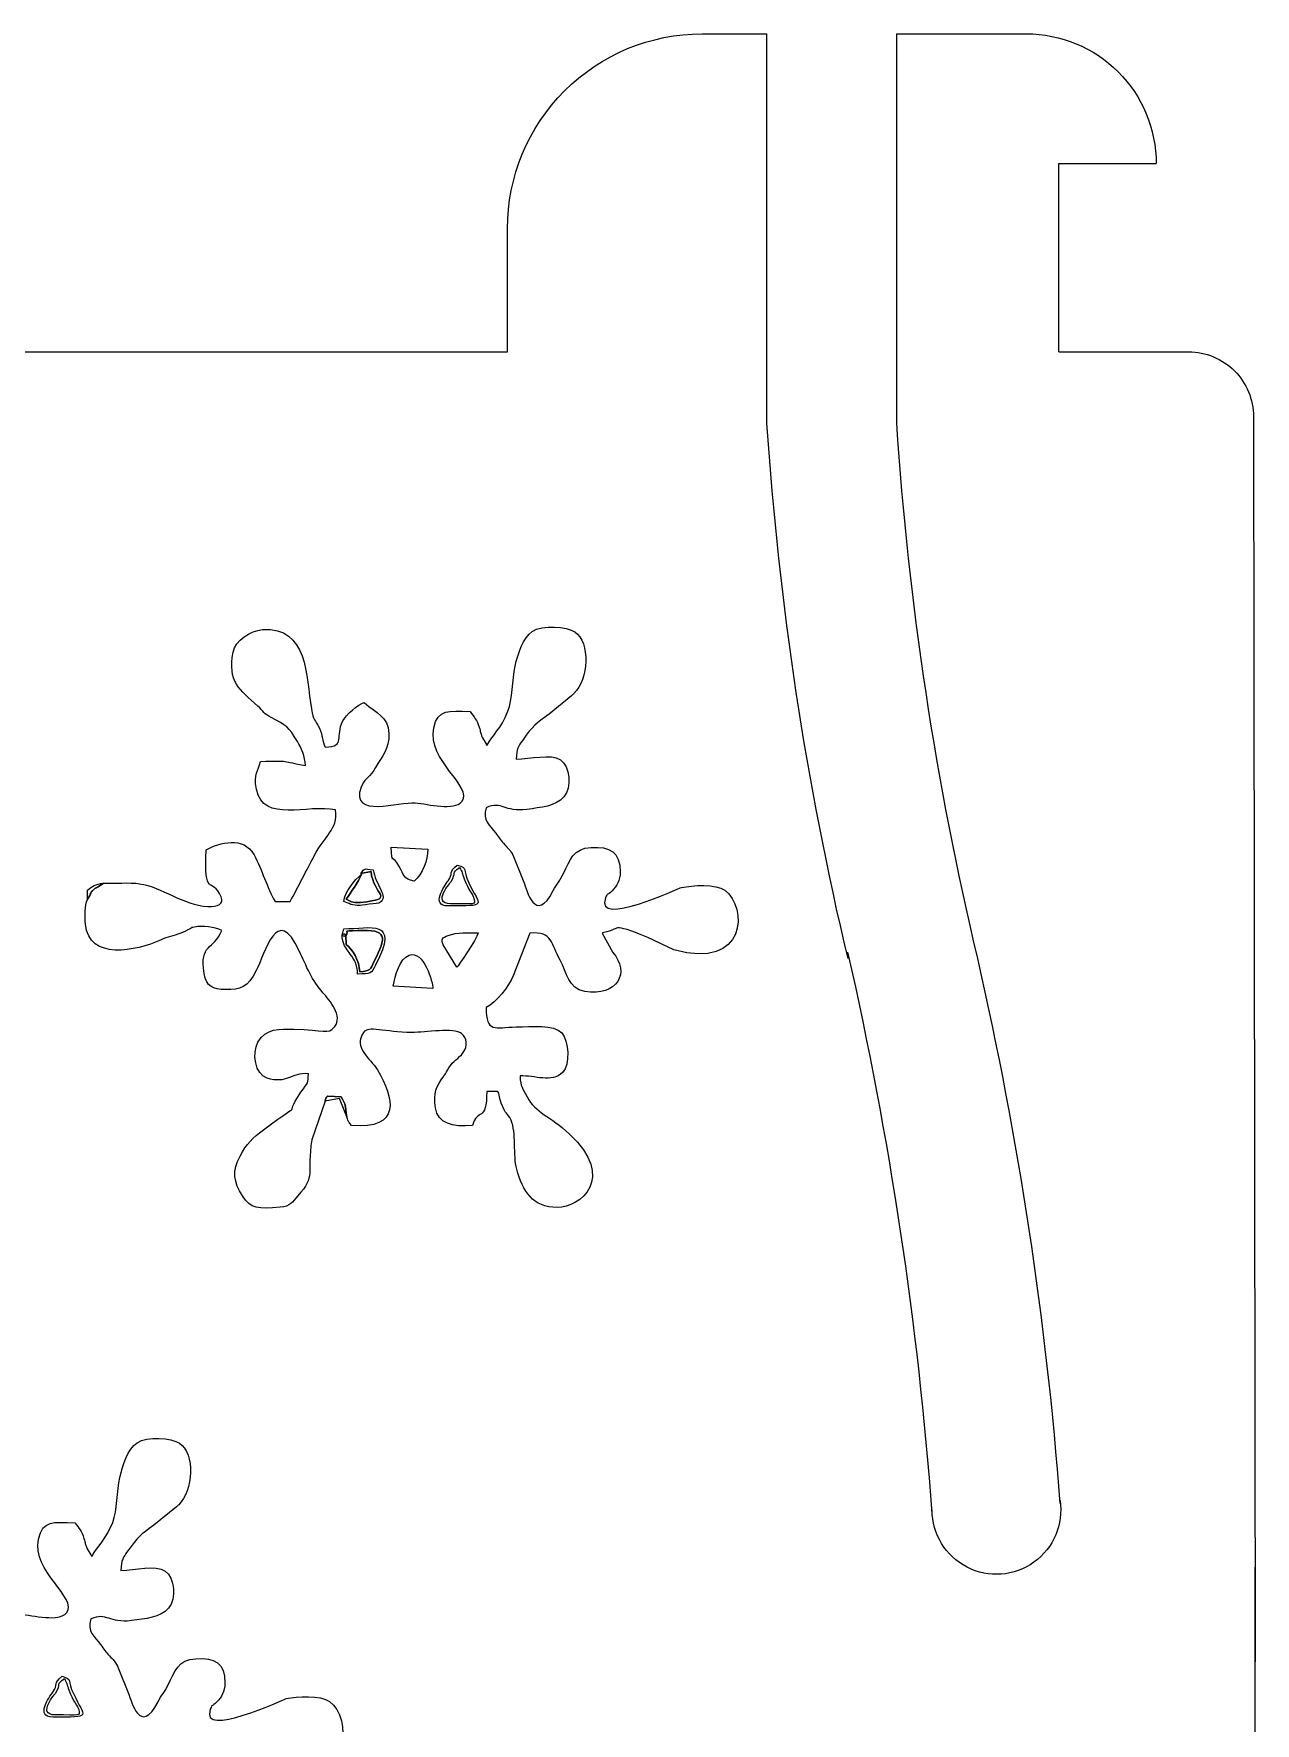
# Model space of a CAD drawing. Header units: centimetres. Extents: x -30.2 to 10.2, y 0.4 to 20.1.
# Drawn here: x -16.708 to -14.825, y 12.416 to 15.019 of the extents above; entities that cross this region are included whole.
import ezdxf

# ---------------------------------------------------------------- set-up
doc = ezdxf.new("R2010")
doc.units = ezdxf.units.CM
doc.header["$MEASUREMENT"] = 0
doc.layers.add('Layer 1', color=7, linetype='Continuous')

msp = doc.modelspace()

# ---------------------------------------------------------------- linework, layer by layer
at = {"layer": 'Layer 1', "color": 1, "lineweight": 9}
for points, knots in [([(-15.97802, 14.71934), (-15.97802, 14.79891), (-15.94641, 14.87522), (-15.89015, 14.93148), (-15.89015, 14.93148), (-15.83389, 14.98773), (-15.75758, 15.01935), (-15.67802, 15.01935)], [0, 0, 0, 0, 0.3333333, 0.3333333, 0.3333333, 0.3333333, 1, 1, 1, 1]), ([(-15.17806, 15.01935), (-15.12502, 15.01935), (-15.07415, 14.99828), (-15.03664, 14.96076), (-15.03664, 14.96076), (-14.99913, 14.92325), (-14.97806, 14.87239), (-14.97806, 14.81935)], [0, 0, 0, 0, 0.3333333, 0.3333333, 0.3333333, 0.3333333, 1, 1, 1, 1]), ([(-14.92806, 14.52938), (-14.90154, 14.52938), (-14.8761, 14.51885), (-14.85735, 14.5001), (-14.85735, 14.5001), (-14.8386, 14.48135), (-14.82806, 14.4559), (-14.82806, 14.42939)], [0, 0, 0, 0, 0.3333333, 0.3333333, 0.3333333, 0.3333333, 1, 1, 1, 1]), ([(-15.12627, 12.75961), (-15.1207, 12.72283), (-15.13621, 12.686), (-15.16642, 12.66427), (-15.16642, 12.66427), (-15.19665, 12.64254), (-15.23649, 12.63957), (-15.2696, 12.6566), (-15.2696, 12.6566), (-15.3027, 12.6736), (-15.3235, 12.70771), (-15.32344, 12.74494)], [0, 0, 0, 0, 0.25, 0.25, 0.25, 0.25, 0.5, 0.5, 0.5, 0.5, 1, 1, 1, 1])]:
    msp.add_open_spline(points, degree=3, knots=knots, dxfattribs=at)
for points in [[(-15.67802, 15.01935), (-15.67802, 15.01935), (-15.57802, 15.01935), (-15.57802, 15.01935)], [(-15.57802, 14.41942), (-15.57802, 14.41942), (-15.57802, 15.01941), (-15.57802, 15.01941)], [(-15.37806, 14.41942), (-15.37806, 14.41942), (-15.37806, 15.01941), (-15.37806, 15.01941)], [(-15.37806, 15.01935), (-15.37806, 15.01935), (-15.17806, 15.01935), (-15.17806, 15.01935)], [(-15.12806, 14.52938), (-15.12806, 14.52938), (-15.12806, 14.81938), (-15.12806, 14.81938)], [(-15.12806, 14.81932), (-15.12806, 14.81932), (-14.97806, 14.81932), (-14.97806, 14.81932)], [(-15.97802, 14.52939), (-15.97802, 14.52939), (-15.97802, 14.71943), (-15.97802, 14.71943)], [(-17.49787, 14.52939), (-17.49787, 14.52939), (-15.97802, 14.52939), (-15.97802, 14.52939)], [(-15.12806, 14.52938), (-15.12806, 14.52938), (-14.92806, 14.52938), (-14.92806, 14.52938)], [(-15.45304, 13.59442), (-15.51762, 13.86547), (-15.55943, 14.14142), (-15.57804, 14.41942)], [(-15.25306, 13.59442), (-15.31764, 13.86547), (-15.35945, 14.14142), (-15.37806, 14.41942)], [(-15.45368, 13.60443), (-15.38889, 13.31991), (-15.34548, 13.03077), (-15.32381, 12.73957)], [(-15.25365, 13.59442), (-15.19034, 13.3181), (-15.1478, 13.03741), (-15.12643, 12.75472)], [(-14.82549, 12.21114), (-14.82549, 12.21114), (-14.82556, 12.6565), (-14.82556, 12.6565)]]:
    msp.add_open_spline(points, degree=3, dxfattribs=at)
at = {"layer": 'Layer 1', "color": 242, "lineweight": 9}
msp.add_open_spline([(-14.82806, 14.42939), (-14.82806, 14.42939), (-14.82535, 12.51052), (-14.82535, 12.51052)], degree=3, dxfattribs=at)
at = {"layer": 'Layer 1', "color": 250}
for points in [[(-16.25923, 13.37489), (-16.25669, 13.38232), (-16.25987, 13.37814), (-16.25476, 13.38256), (-16.25476, 13.38256), (-16.25476, 13.38256), (-16.23423, 13.38119), (-16.23423, 13.38119), (-16.23423, 13.38119), (-16.2271, 13.36801), (-16.22809, 13.36999), (-16.22583, 13.35041), (-16.22583, 13.35041), (-16.22301, 13.3412), (-16.22389, 13.34482), (-16.21874, 13.33722), (-16.21874, 13.33722), (-16.14142, 13.33069), (-16.15244, 13.37911), (-16.17861, 13.4231), (-16.17861, 13.4231), (-16.1891, 13.44073), (-16.21652, 13.45671), (-16.20013, 13.48059), (-16.20013, 13.48059), (-16.19239, 13.49186), (-16.16815, 13.48061), (-16.12535, 13.48061), (-16.12535, 13.48061), (-16.10433, 13.48063), (-16.06039, 13.48805), (-16.04902, 13.47896), (-16.04902, 13.47896), (-16.03982, 13.47162), (-16.03906, 13.45981), (-16.04631, 13.4498), (-16.04631, 13.4498), (-16.05368, 13.43961), (-16.06186, 13.43695), (-16.06822, 13.42623), (-16.06822, 13.42623), (-16.07174, 13.4203), (-16.07178, 13.41937), (-16.07632, 13.4132), (-16.07632, 13.4132), (-16.08773, 13.3977), (-16.09249, 13.38741), (-16.08914, 13.36464), (-16.08914, 13.36464), (-16.08554, 13.34016), (-16.06269, 13.33424), (-16.03196, 13.33722), (-16.03196, 13.33722), (-16.02456, 13.36429), (-16.0101, 13.34109), (-16.00996, 13.38962), (-16.00996, 13.38962), (-15.98479, 13.38891), (-15.99555, 13.39393), (-15.98774, 13.37184), (-15.98774, 13.37184), (-15.98108, 13.35299), (-15.97793, 13.35783), (-15.97254, 13.34542), (-15.97254, 13.34542), (-15.96415, 13.32604), (-15.96965, 13.2915), (-15.96378, 13.27001), (-15.96378, 13.27001), (-15.95444, 13.23578), (-15.93909, 13.21086), (-15.90144, 13.21087), (-15.90144, 13.21087), (-15.86559, 13.21087), (-15.8101, 13.25611), (-15.88237, 13.32379), (-15.88237, 13.32379), (-15.91248, 13.35202), (-15.935, 13.35656), (-15.94762, 13.38129), (-15.94762, 13.38129), (-15.95469, 13.39514), (-15.95838, 13.39617), (-15.95844, 13.41349), (-15.95844, 13.41349), (-15.93611, 13.41482), (-15.90977, 13.40234), (-15.89315, 13.41884), (-15.89315, 13.41884), (-15.88085, 13.43102), (-15.88389, 13.46825), (-15.89434, 13.47981), (-15.89434, 13.47981), (-15.90682, 13.49365), (-15.94018, 13.4894), (-15.96466, 13.48906), (-15.96466, 13.48906), (-15.99764, 13.48863), (-16.01098, 13.47908), (-16.01098, 13.51911), (-16.01098, 13.51911), (-15.99489, 13.52721), (-15.97606, 13.55117), (-15.96937, 13.56796), (-15.96937, 13.56796), (-15.96937, 13.56796), (-15.94351, 13.63352), (-15.94351, 13.63352), (-15.94351, 13.63352), (-15.90804, 13.63717), (-15.911, 13.61655), (-15.89708, 13.59217), (-15.89708, 13.59217), (-15.88623, 13.57314), (-15.88468, 13.5477), (-15.85907, 13.54368), (-15.85907, 13.54368), (-15.80853, 13.53576), (-15.78827, 13.57312), (-15.81584, 13.60367), (-15.81584, 13.60367), (-15.81584, 13.60367), (-15.83186, 13.63348), (-15.83186, 13.63348), (-15.83186, 13.63348), (-15.83111, 13.63404), (-15.83076, 13.63465), (-15.8294, 13.63485), (-15.8294, 13.63485), (-15.80268, 13.63854), (-15.82161, 13.65164), (-15.76144, 13.62693), (-15.76144, 13.62693), (-15.76144, 13.62693), (-15.72141, 13.60766), (-15.72141, 13.60766), (-15.72141, 13.60766), (-15.60826, 13.57603), (-15.60786, 13.6742), (-15.64291, 13.69964), (-15.64291, 13.69964), (-15.65684, 13.70974), (-15.69323, 13.70734), (-15.7099, 13.70404), (-15.7099, 13.70404), (-15.71353, 13.70331), (-15.84382, 13.64165), (-15.82678, 13.68781), (-15.82678, 13.68781), (-15.82338, 13.69704), (-15.82478, 13.69028), (-15.81651, 13.69901), (-15.81651, 13.69901), (-15.80941, 13.70649), (-15.80436, 13.71478), (-15.80432, 13.72783), (-15.80432, 13.72783), (-15.80423, 13.75932), (-15.82014, 13.76719), (-15.84906, 13.76562), (-15.84906, 13.76562), (-15.87731, 13.76409), (-15.88137, 13.74637), (-15.8917, 13.72547), (-15.8917, 13.72547), (-15.89694, 13.71487), (-15.9021, 13.70943), (-15.90738, 13.69917), (-15.90738, 13.69917), (-15.93485, 13.64578), (-15.94869, 13.70103), (-15.95288, 13.71192), (-15.95288, 13.71192), (-15.95288, 13.71192), (-15.97003, 13.75419), (-15.97003, 13.75419), (-15.97003, 13.75419), (-15.9741, 13.76212), (-15.97632, 13.7635), (-15.98207, 13.76979), (-15.98207, 13.76979), (-15.98842, 13.77676), (-15.99022, 13.77977), (-15.996, 13.78749), (-15.996, 13.78749), (-16.00541, 13.80004), (-16.01712, 13.80698), (-16.01098, 13.82689), (-16.01098, 13.82689), (-15.98648, 13.83775), (-15.98273, 13.81954), (-15.94825, 13.82428), (-15.94825, 13.82428), (-15.92706, 13.8272), (-15.90354, 13.82888), (-15.89117, 13.84339), (-15.89117, 13.84339), (-15.87886, 13.85785), (-15.88174, 13.89098), (-15.89642, 13.9007), (-15.89642, 13.9007), (-15.91152, 13.91069), (-15.94279, 13.90175), (-15.96449, 13.90175), (-15.96449, 13.90175), (-15.96427, 13.9178), (-15.96116, 13.92152), (-15.95445, 13.93107), (-15.95445, 13.93107), (-15.93863, 13.95362), (-15.93487, 13.956), (-15.91383, 13.97126), (-15.91383, 13.97126), (-15.91383, 13.97126), (-15.87917, 13.99943), (-15.87917, 13.99943), (-15.87917, 13.99943), (-15.87842, 14.00011), (-15.87628, 14.0021), (-15.87555, 14.00281), (-15.87555, 14.00281), (-15.85342, 14.02439), (-15.84974, 14.08174), (-15.87423, 14.09774), (-15.87423, 14.09774), (-15.8867, 14.10587), (-15.9244, 14.10905), (-15.9398, 14.0984), (-15.9398, 14.0984), (-15.95395, 14.08861), (-15.9619, 14.0648), (-15.96628, 14.04501), (-15.96628, 14.04501), (-15.97096, 14.0238), (-15.97012, 13.9938), (-15.97733, 13.97559), (-15.97733, 13.97559), (-15.98846, 13.94747), (-16.00053, 13.94001), (-16.00944, 13.92329), (-16.00944, 13.92329), (-16.01003, 13.924), (-16.01172, 13.92515), (-16.01104, 13.92552), (-16.01104, 13.92552), (-16.01104, 13.92552), (-16.01661, 13.93477), (-16.01661, 13.93477), (-16.01661, 13.93477), (-16.02083, 13.94406), (-16.01891, 13.94234), (-16.02164, 13.95108), (-16.02164, 13.95108), (-16.02521, 13.96249), (-16.02944, 13.9663), (-16.03547, 13.97521), (-16.03547, 13.97521), (-16.06912, 13.97563), (-16.08527, 13.97958), (-16.09164, 13.95003), (-16.09164, 13.95003), (-16.1025, 13.89961), (-16.03006, 13.85916), (-16.04831, 13.83643), (-16.04831, 13.83643), (-16.06021, 13.82162), (-16.09967, 13.83251), (-16.12017, 13.83442), (-16.12017, 13.83442), (-16.1442, 13.83668), (-16.22112, 13.80945), (-16.20384, 13.85857), (-16.20384, 13.85857), (-16.20007, 13.86925), (-16.19117, 13.87423), (-16.18552, 13.8823), (-16.18552, 13.8823), (-16.1803, 13.88976), (-16.18602, 13.88153), (-16.18169, 13.88887), (-16.18169, 13.88887), (-16.17156, 13.90606), (-16.16001, 13.91743), (-16.16101, 13.9412), (-16.16101, 13.9412), (-16.16214, 13.96811), (-16.1798, 13.97177), (-16.19881, 13.98884), (-16.19881, 13.98884), (-16.20825, 13.98642), (-16.22736, 13.96973), (-16.23188, 13.96073), (-16.23188, 13.96073), (-16.24431, 13.93598), (-16.22618, 13.92171), (-16.25903, 13.92026), (-16.25903, 13.92026), (-16.26413, 13.93013), (-16.2623, 13.93792), (-16.26799, 13.9494), (-16.26799, 13.9494), (-16.27492, 13.96344), (-16.27741, 13.9603), (-16.28041, 13.97927), (-16.28041, 13.97927), (-16.28835, 14.02959), (-16.28555, 14.10615), (-16.35597, 14.10127), (-16.35597, 14.10127), (-16.37439, 14.1), (-16.39765, 14.08469), (-16.40098, 14.06679), (-16.40098, 14.06679), (-16.40965, 14.02028), (-16.39133, 14.00933), (-16.36294, 13.98351), (-16.36294, 13.98351), (-16.3545, 13.97583), (-16.35329, 13.97116), (-16.3426, 13.96578), (-16.3426, 13.96578), (-16.31817, 13.95347), (-16.31561, 13.95163), (-16.302, 13.92902), (-16.302, 13.92902), (-16.29544, 13.91813), (-16.29028, 13.90655), (-16.28925, 13.89182), (-16.28925, 13.89182), (-16.32712, 13.89892), (-16.31252, 13.89939), (-16.35866, 13.89825), (-16.35866, 13.89825), (-16.36247, 13.8826), (-16.36988, 13.87937), (-16.36504, 13.85548), (-16.36504, 13.85548), (-16.35424, 13.80227), (-16.28625, 13.83293), (-16.24323, 13.82341), (-16.24323, 13.82341), (-16.23894, 13.79271), (-16.26052, 13.78334), (-16.27588, 13.75288), (-16.27588, 13.75288), (-16.28224, 13.7403), (-16.28744, 13.73093), (-16.294, 13.7185), (-16.294, 13.7185), (-16.30053, 13.70609), (-16.30676, 13.69309), (-16.31318, 13.68241), (-16.31318, 13.68241), (-16.31318, 13.68241), (-16.33627, 13.68252), (-16.33627, 13.68252), (-16.33627, 13.68252), (-16.34857, 13.70284), (-16.35659, 13.73219), (-16.36869, 13.75426), (-16.36869, 13.75426), (-16.38478, 13.78364), (-16.42205, 13.77331), (-16.4426, 13.76185), (-16.4426, 13.76185), (-16.4459, 13.68633), (-16.43443, 13.72237), (-16.41937, 13.6893), (-16.41937, 13.6893), (-16.41458, 13.67878), (-16.42473, 13.67371), (-16.43979, 13.67455), (-16.43979, 13.67455), (-16.47906, 13.67672), (-16.51041, 13.7046), (-16.54528, 13.70972), (-16.54528, 13.70972), (-16.55996, 13.71187), (-16.58513, 13.71039), (-16.60092, 13.7104), (-16.60092, 13.7104), (-16.60092, 13.7104), (-16.60929, 13.70471), (-16.60929, 13.70471), (-16.60929, 13.70471), (-16.61471, 13.70134), (-16.61058, 13.70539), (-16.61588, 13.7008), (-16.61588, 13.7008), (-16.62256, 13.69502), (-16.61852, 13.69667), (-16.62552, 13.68536), (-16.62552, 13.68536), (-16.63014, 13.67625), (-16.62964, 13.65977), (-16.62854, 13.64738), (-16.62854, 13.64738), (-16.62351, 13.59062), (-16.54983, 13.60621), (-16.51312, 13.62288), (-16.51312, 13.62288), (-16.50051, 13.6286), (-16.49472, 13.6287), (-16.48163, 13.63349), (-16.48163, 13.63349), (-16.47636, 13.63542), (-16.4724, 13.63807), (-16.46741, 13.64027), (-16.46741, 13.64027), (-16.46042, 13.64339), (-16.47014, 13.64104), (-16.46029, 13.64291), (-16.46029, 13.64291), (-16.44799, 13.64527), (-16.42937, 13.64304), (-16.41858, 13.63784), (-16.41858, 13.63784), (-16.43084, 13.60686), (-16.45339, 13.61823), (-16.44555, 13.57167), (-16.44555, 13.57167), (-16.44193, 13.55021), (-16.4324, 13.54711), (-16.41227, 13.54665), (-16.41227, 13.54665), (-16.39005, 13.54614), (-16.37826, 13.55008), (-16.36532, 13.57579), (-16.36532, 13.57579), (-16.35176, 13.60275), (-16.3332, 13.68046), (-16.29913, 13.60622), (-16.29913, 13.60622), (-16.28848, 13.58302), (-16.27866, 13.55978), (-16.2625, 13.54174), (-16.2625, 13.54174), (-16.25211, 13.53014), (-16.23166, 13.50559), (-16.24428, 13.48954), (-16.24428, 13.48954), (-16.25472, 13.47624), (-16.26089, 13.48541), (-16.30725, 13.48555), (-16.30725, 13.48555), (-16.32939, 13.48561), (-16.35032, 13.48773), (-16.36279, 13.46546), (-16.36279, 13.46546), (-16.37236, 13.44835), (-16.36695, 13.41599), (-16.34877, 13.41019), (-16.34877, 13.41019), (-16.31796, 13.40034), (-16.31256, 13.4189), (-16.28503, 13.41702), (-16.28503, 13.41702), (-16.28513, 13.40127), (-16.28511, 13.40482), (-16.29638, 13.38844), (-16.29638, 13.38844), (-16.32893, 13.34115), (-16.28118, 13.38494), (-16.35435, 13.33067), (-16.35435, 13.33067), (-16.37132, 13.3181), (-16.3803, 13.30902), (-16.39033, 13.29016), (-16.39033, 13.29016), (-16.40244, 13.26741), (-16.4004, 13.24958), (-16.3866, 13.22859), (-16.3866, 13.22859), (-16.37351, 13.20865), (-16.36298, 13.20831), (-16.32828, 13.21123), (-16.32828, 13.21123), (-16.31216, 13.2126), (-16.31012, 13.21881), (-16.30126, 13.22871), (-16.30126, 13.22871), (-16.27323, 13.25997), (-16.28756, 13.26203), (-16.27982, 13.31535), (-16.27982, 13.31535), (-16.27982, 13.31535), (-16.25923, 13.37489), (-16.25923, 13.37489)], [(-16.86859, 12.1249), (-16.86605, 12.13232), (-16.86923, 12.12813), (-16.86412, 12.13256), (-16.86412, 12.13256), (-16.86412, 12.13256), (-16.84359, 12.13119), (-16.84359, 12.13119), (-16.84359, 12.13119), (-16.83646, 12.11801), (-16.83745, 12.12), (-16.83519, 12.10041), (-16.83519, 12.10041), (-16.83237, 12.0912), (-16.83325, 12.09482), (-16.8281, 12.08722), (-16.8281, 12.08722), (-16.75078, 12.08069), (-16.7618, 12.12911), (-16.78797, 12.1731), (-16.78797, 12.1731), (-16.79846, 12.19072), (-16.82588, 12.20671), (-16.80949, 12.2306), (-16.80949, 12.2306), (-16.80175, 12.24186), (-16.77751, 12.23061), (-16.73471, 12.23061), (-16.73471, 12.23061), (-16.71369, 12.23062), (-16.66975, 12.23805), (-16.65838, 12.22897), (-16.65838, 12.22897), (-16.64918, 12.22161), (-16.64842, 12.20981), (-16.65567, 12.19979), (-16.65567, 12.19979), (-16.66304, 12.18961), (-16.67122, 12.18695), (-16.67758, 12.17624), (-16.67758, 12.17624), (-16.6811, 12.17031), (-16.68114, 12.16936), (-16.68568, 12.16319), (-16.68568, 12.16319), (-16.69709, 12.1477), (-16.70185, 12.13742), (-16.6985, 12.11463), (-16.6985, 12.11463), (-16.6949, 12.09015), (-16.67205, 12.08425), (-16.64132, 12.08722), (-16.64132, 12.08722), (-16.63392, 12.11428), (-16.61946, 12.09109), (-16.61932, 12.13961), (-16.61932, 12.13961), (-16.59415, 12.13892), (-16.60491, 12.14394), (-16.5971, 12.12183), (-16.5971, 12.12183), (-16.59044, 12.103), (-16.58729, 12.10784), (-16.5819, 12.09541), (-16.5819, 12.09541), (-16.57351, 12.07604), (-16.57901, 12.0415), (-16.57314, 12.02001), (-16.57314, 12.02001), (-16.5638, 11.98578), (-16.54845, 11.96085), (-16.5108, 11.96087), (-16.5108, 11.96087), (-16.47495, 11.96087), (-16.41946, 12.00612), (-16.49173, 12.0738), (-16.49173, 12.0738), (-16.52184, 12.10202), (-16.54436, 12.10656), (-16.55698, 12.13129), (-16.55698, 12.13129), (-16.56405, 12.14515), (-16.56774, 12.14618), (-16.5678, 12.16349), (-16.5678, 12.16349), (-16.54547, 12.16482), (-16.51913, 12.15235), (-16.50251, 12.16883), (-16.50251, 12.16883), (-16.49021, 12.18102), (-16.49325, 12.21825), (-16.5037, 12.22982), (-16.5037, 12.22982), (-16.51618, 12.24365), (-16.54954, 12.23939), (-16.57402, 12.23907), (-16.57402, 12.23907), (-16.607, 12.23862), (-16.62034, 12.22908), (-16.62034, 12.2691), (-16.62034, 12.2691), (-16.60425, 12.2772), (-16.58542, 12.30117), (-16.57873, 12.31795), (-16.57873, 12.31795), (-16.57873, 12.31795), (-16.55287, 12.38351), (-16.55287, 12.38351), (-16.55287, 12.38351), (-16.5174, 12.38718), (-16.52036, 12.36655), (-16.50644, 12.34217), (-16.50644, 12.34217), (-16.49559, 12.32314), (-16.49404, 12.29769), (-16.46843, 12.29369), (-16.46843, 12.29369), (-16.41789, 12.28577), (-16.39763, 12.32313), (-16.4252, 12.35368), (-16.4252, 12.35368), (-16.4252, 12.35368), (-16.44122, 12.38348), (-16.44122, 12.38348), (-16.44122, 12.38348), (-16.44047, 12.38404), (-16.44012, 12.38465), (-16.43876, 12.38484), (-16.43876, 12.38484), (-16.41204, 12.38853), (-16.43097, 12.40164), (-16.3708, 12.37692), (-16.3708, 12.37692), (-16.3708, 12.37692), (-16.33077, 12.35766), (-16.33077, 12.35766), (-16.33077, 12.35766), (-16.21762, 12.32603), (-16.21722, 12.4242), (-16.25227, 12.44965), (-16.25227, 12.44965), (-16.2662, 12.45975), (-16.30259, 12.45734), (-16.31926, 12.45403), (-16.31926, 12.45403), (-16.32289, 12.4533), (-16.45318, 12.39166), (-16.43614, 12.43781), (-16.43614, 12.43781), (-16.43274, 12.44705), (-16.43414, 12.44028), (-16.42587, 12.449), (-16.42587, 12.449), (-16.41877, 12.45649), (-16.41372, 12.46478), (-16.41368, 12.47784), (-16.41368, 12.47784), (-16.41359, 12.50931), (-16.4295, 12.51719), (-16.45842, 12.51562), (-16.45842, 12.51562), (-16.48667, 12.51408), (-16.49073, 12.49636), (-16.50106, 12.47548), (-16.50106, 12.47548), (-16.5063, 12.46486), (-16.51146, 12.45943), (-16.51674, 12.44917), (-16.51674, 12.44917), (-16.54421, 12.39578), (-16.55805, 12.45104), (-16.56224, 12.46192), (-16.56224, 12.46192), (-16.56224, 12.46192), (-16.57939, 12.50419), (-16.57939, 12.50419), (-16.57939, 12.50419), (-16.58346, 12.51213), (-16.58568, 12.5135), (-16.59143, 12.5198), (-16.59143, 12.5198), (-16.59778, 12.52676), (-16.59958, 12.52978), (-16.60536, 12.53748), (-16.60536, 12.53748), (-16.61477, 12.55005), (-16.62648, 12.55698), (-16.62034, 12.5769), (-16.62034, 12.5769), (-16.59584, 12.58774), (-16.59209, 12.56953), (-16.55761, 12.57429), (-16.55761, 12.57429), (-16.53642, 12.5772), (-16.5129, 12.57888), (-16.50053, 12.5934), (-16.50053, 12.5934), (-16.48822, 12.60785), (-16.4911, 12.64098), (-16.50578, 12.65069), (-16.50578, 12.65069), (-16.52088, 12.66068), (-16.55215, 12.65176), (-16.57385, 12.65176), (-16.57385, 12.65176), (-16.57363, 12.6678), (-16.57052, 12.67152), (-16.56381, 12.68106), (-16.56381, 12.68106), (-16.54799, 12.70361), (-16.54423, 12.70601), (-16.52319, 12.72126), (-16.52319, 12.72126), (-16.52319, 12.72126), (-16.48853, 12.74944), (-16.48853, 12.74944), (-16.48853, 12.74944), (-16.48778, 12.75011), (-16.48564, 12.7521), (-16.48491, 12.75281), (-16.48491, 12.75281), (-16.46278, 12.77439), (-16.4591, 12.83175), (-16.48359, 12.84773), (-16.48359, 12.84773), (-16.49606, 12.85588), (-16.53376, 12.85904), (-16.54916, 12.84839), (-16.54916, 12.84839), (-16.56331, 12.8386), (-16.57126, 12.81481), (-16.57564, 12.795), (-16.57564, 12.795), (-16.58032, 12.77381), (-16.57948, 12.7438), (-16.58669, 12.72559), (-16.58669, 12.72559), (-16.59782, 12.69748), (-16.60989, 12.69), (-16.6188, 12.6733), (-16.6188, 12.6733), (-16.61939, 12.674), (-16.62108, 12.67515), (-16.6204, 12.67552), (-16.6204, 12.67552), (-16.6204, 12.67552), (-16.62597, 12.68477), (-16.62597, 12.68477), (-16.62597, 12.68477), (-16.63019, 12.69405), (-16.62827, 12.69235), (-16.631, 12.70107), (-16.631, 12.70107), (-16.63457, 12.71249), (-16.6388, 12.7163), (-16.64483, 12.7252), (-16.64483, 12.7252), (-16.67848, 12.72562), (-16.69463, 12.72959), (-16.701, 12.70003), (-16.701, 12.70003), (-16.71186, 12.6496), (-16.63942, 12.60915), (-16.65767, 12.58643), (-16.65767, 12.58643), (-16.66957, 12.57163), (-16.70903, 12.58251), (-16.72953, 12.58441), (-16.72953, 12.58441), (-16.75356, 12.58669), (-16.83048, 12.55944), (-16.8132, 12.60857), (-16.8132, 12.60857), (-16.80943, 12.61924), (-16.80053, 12.62423), (-16.79488, 12.6323), (-16.79488, 12.6323), (-16.78966, 12.63975), (-16.79538, 12.63152), (-16.79105, 12.63888), (-16.79105, 12.63888), (-16.78092, 12.65606), (-16.76937, 12.66743), (-16.77037, 12.6912), (-16.77037, 12.6912), (-16.7715, 12.71811), (-16.78916, 12.72176), (-16.80817, 12.73884), (-16.80817, 12.73884), (-16.81761, 12.73643), (-16.83672, 12.71974), (-16.84124, 12.71073), (-16.84124, 12.71073), (-16.85367, 12.68598), (-16.83554, 12.67171), (-16.86839, 12.67026), (-16.86839, 12.67026), (-16.87349, 12.68013), (-16.87166, 12.68792), (-16.87735, 12.6994), (-16.87735, 12.6994), (-16.88428, 12.71344), (-16.88677, 12.71031), (-16.88977, 12.72926), (-16.88977, 12.72926), (-16.89771, 12.77959), (-16.89491, 12.85614), (-16.96533, 12.85128), (-16.96533, 12.85128), (-16.98375, 12.85001), (-17.00701, 12.83469), (-17.01034, 12.8168), (-17.01034, 12.8168), (-17.01901, 12.77028), (-17.00069, 12.75932), (-16.9723, 12.73351), (-16.9723, 12.73351), (-16.96386, 12.72583), (-16.96265, 12.72115), (-16.95196, 12.71577), (-16.95196, 12.71577), (-16.92753, 12.70348), (-16.92497, 12.70162), (-16.91136, 12.67902), (-16.91136, 12.67902), (-16.9048, 12.66812), (-16.89964, 12.65655), (-16.89861, 12.64181), (-16.89861, 12.64181), (-16.93648, 12.64893), (-16.92188, 12.6494), (-16.96802, 12.64826), (-16.96802, 12.64826), (-16.97183, 12.6326), (-16.97924, 12.62937), (-16.9744, 12.60548), (-16.9744, 12.60548), (-16.9636, 12.55228), (-16.89561, 12.58294), (-16.85259, 12.5734), (-16.85259, 12.5734), (-16.8483, 12.54271), (-16.86988, 12.53334), (-16.88524, 12.50288), (-16.88524, 12.50288), (-16.8916, 12.4903), (-16.8968, 12.48093), (-16.90336, 12.46849), (-16.90336, 12.46849), (-16.90989, 12.45608), (-16.91612, 12.44308), (-16.92254, 12.43242), (-16.92254, 12.43242), (-16.92254, 12.43242), (-16.94563, 12.43253), (-16.94563, 12.43253), (-16.94563, 12.43253), (-16.95793, 12.45285), (-16.96595, 12.48219), (-16.97805, 12.50427), (-16.97805, 12.50427), (-16.99414, 12.53364), (-17.03141, 12.52332), (-17.05196, 12.51184), (-17.05196, 12.51184), (-17.05526, 12.43634), (-17.04379, 12.47236), (-17.02873, 12.4393), (-17.02873, 12.4393), (-17.02394, 12.42879), (-17.03409, 12.42371), (-17.04915, 12.42456), (-17.04915, 12.42456), (-17.08842, 12.42673), (-17.11977, 12.4546), (-17.15464, 12.45971), (-17.15464, 12.45971), (-17.16932, 12.46187), (-17.19449, 12.46038), (-17.21028, 12.46041), (-17.21028, 12.46041), (-17.21028, 12.46041), (-17.21865, 12.4547), (-17.21865, 12.4547), (-17.21865, 12.4547), (-17.22407, 12.45135), (-17.21994, 12.4554), (-17.22524, 12.45081), (-17.22524, 12.45081), (-17.23192, 12.44501), (-17.22788, 12.44667), (-17.23488, 12.43536), (-17.23488, 12.43536), (-17.2395, 12.42625), (-17.239, 12.40976), (-17.2379, 12.39737), (-17.2379, 12.39737), (-17.23287, 12.34062), (-17.15919, 12.35622), (-17.12248, 12.37287), (-17.12248, 12.37287), (-17.10987, 12.3786), (-17.10408, 12.3787), (-17.09099, 12.3835), (-17.09099, 12.3835), (-17.08572, 12.38543), (-17.08176, 12.38808), (-17.07677, 12.39027), (-17.07677, 12.39027), (-17.06978, 12.39339), (-17.0795, 12.39104), (-17.06965, 12.39291), (-17.06965, 12.39291), (-17.05735, 12.39527), (-17.03873, 12.39305), (-17.02794, 12.38785), (-17.02794, 12.38785), (-17.0402, 12.35685), (-17.06275, 12.36822), (-17.05491, 12.32168), (-17.05491, 12.32168), (-17.05129, 12.30022), (-17.04176, 12.2971), (-17.02163, 12.29665), (-17.02163, 12.29665), (-16.99941, 12.29613), (-16.98762, 12.30009), (-16.97468, 12.3258), (-16.97468, 12.3258), (-16.96112, 12.35275), (-16.94256, 12.43045), (-16.90849, 12.35622), (-16.90849, 12.35622), (-16.89784, 12.33301), (-16.88802, 12.30978), (-16.87186, 12.29175), (-16.87186, 12.29175), (-16.86147, 12.28014), (-16.84102, 12.25559), (-16.85364, 12.23954), (-16.85364, 12.23954), (-16.86408, 12.22624), (-16.87025, 12.2354), (-16.91661, 12.23555), (-16.91661, 12.23555), (-16.93875, 12.23561), (-16.95968, 12.23774), (-16.97215, 12.21545), (-16.97215, 12.21545), (-16.98172, 12.19834), (-16.97631, 12.16598), (-16.95813, 12.16018), (-16.95813, 12.16018), (-16.92732, 12.15035), (-16.92192, 12.16889), (-16.89439, 12.16701), (-16.89439, 12.16701), (-16.89449, 12.15127), (-16.89447, 12.15482), (-16.90574, 12.13845), (-16.90574, 12.13845), (-16.93829, 12.09115), (-16.89054, 12.13494), (-16.96371, 12.08068), (-16.96371, 12.08068), (-16.98068, 12.0681), (-16.98966, 12.05902), (-16.99969, 12.04017), (-16.99969, 12.04017), (-17.0118, 12.01741), (-17.00976, 11.99959), (-16.99596, 11.97859), (-16.99596, 11.97859), (-16.98287, 11.95865), (-16.97234, 11.9583), (-16.93764, 11.96124), (-16.93764, 11.96124), (-16.92152, 11.96259), (-16.91948, 11.96881), (-16.91062, 11.97871), (-16.91062, 11.97871), (-16.88259, 12.00997), (-16.89692, 12.01203), (-16.88918, 12.06534), (-16.88918, 12.06534), (-16.88918, 12.06534), (-16.86859, 12.1249), (-16.86859, 12.1249)]]:
    msp.add_open_spline(points, degree=3, knots=[0, 0, 0, 0, 0.0081301, 0.0081301, 0.0081301, 0.0081301, 0.0162602, 0.0162602, 0.0162602, 0.0162602, 0.0243902, 0.0243902, 0.0243902, 0.0243902, 0.0325203, 0.0325203, 0.0325203, 0.0325203, 0.0406504, 0.0406504, 0.0406504, 0.0406504, 0.0487805, 0.0487805, 0.0487805, 0.0487805, 0.0569106, 0.0569106, 0.0569106, 0.0569106, 0.0650407, 0.0650407, 0.0650407, 0.0650407, 0.0731707, 0.0731707, 0.0731707, 0.0731707, 0.0813008, 0.0813008, 0.0813008, 0.0813008, 0.0894309, 0.0894309, 0.0894309, 0.0894309, 0.097561, 0.097561, 0.097561, 0.097561, 0.1056911, 0.1056911, 0.1056911, 0.1056911, 0.1138211, 0.1138211, 0.1138211, 0.1138211, 0.1219512, 0.1219512, 0.1219512, 0.1219512, 0.1300813, 0.1300813, 0.1300813, 0.1300813, 0.1382114, 0.1382114, 0.1382114, 0.1382114, 0.1463415, 0.1463415, 0.1463415, 0.1463415, 0.1544715, 0.1544715, 0.1544715, 0.1544715, 0.1626016, 0.1626016, 0.1626016, 0.1626016, 0.1707317, 0.1707317, 0.1707317, 0.1707317, 0.1788618, 0.1788618, 0.1788618, 0.1788618, 0.1869919, 0.1869919, 0.1869919, 0.1869919, 0.195122, 0.195122, 0.195122, 0.195122, 0.203252, 0.203252, 0.203252, 0.203252, 0.2113821, 0.2113821, 0.2113821, 0.2113821, 0.2195122, 0.2195122, 0.2195122, 0.2195122, 0.2276423, 0.2276423, 0.2276423, 0.2276423, 0.2357724, 0.2357724, 0.2357724, 0.2357724, 0.2439024, 0.2439024, 0.2439024, 0.2439024, 0.2520325, 0.2520325, 0.2520325, 0.2520325, 0.2601626, 0.2601626, 0.2601626, 0.2601626, 0.2682927, 0.2682927, 0.2682927, 0.2682927, 0.2764228, 0.2764228, 0.2764228, 0.2764228, 0.2845528, 0.2845528, 0.2845528, 0.2845528, 0.2926829, 0.2926829, 0.2926829, 0.2926829, 0.300813, 0.300813, 0.300813, 0.300813, 0.3089431, 0.3089431, 0.3089431, 0.3089431, 0.3170732, 0.3170732, 0.3170732, 0.3170732, 0.3252033, 0.3252033, 0.3252033, 0.3252033, 0.3333333, 0.3333333, 0.3333333, 0.3333333, 0.3414634, 0.3414634, 0.3414634, 0.3414634, 0.3495935, 0.3495935, 0.3495935, 0.3495935, 0.3577236, 0.3577236, 0.3577236, 0.3577236, 0.3658537, 0.3658537, 0.3658537, 0.3658537, 0.3739837, 0.3739837, 0.3739837, 0.3739837, 0.3821138, 0.3821138, 0.3821138, 0.3821138, 0.3902439, 0.3902439, 0.3902439, 0.3902439, 0.398374, 0.398374, 0.398374, 0.398374, 0.4065041, 0.4065041, 0.4065041, 0.4065041, 0.4146341, 0.4146341, 0.4146341, 0.4146341, 0.4227642, 0.4227642, 0.4227642, 0.4227642, 0.4308943, 0.4308943, 0.4308943, 0.4308943, 0.4390244, 0.4390244, 0.4390244, 0.4390244, 0.4471545, 0.4471545, 0.4471545, 0.4471545, 0.4552846, 0.4552846, 0.4552846, 0.4552846, 0.4634146, 0.4634146, 0.4634146, 0.4634146, 0.4715447, 0.4715447, 0.4715447, 0.4715447, 0.4796748, 0.4796748, 0.4796748, 0.4796748, 0.4878049, 0.4878049, 0.4878049, 0.4878049, 0.495935, 0.495935, 0.495935, 0.495935, 0.504065, 0.504065, 0.504065, 0.504065, 0.5121951, 0.5121951, 0.5121951, 0.5121951, 0.5203252, 0.5203252, 0.5203252, 0.5203252, 0.5284553, 0.5284553, 0.5284553, 0.5284553, 0.5365854, 0.5365854, 0.5365854, 0.5365854, 0.5447154, 0.5447154, 0.5447154, 0.5447154, 0.5528455, 0.5528455, 0.5528455, 0.5528455, 0.5609756, 0.5609756, 0.5609756, 0.5609756, 0.5691057, 0.5691057, 0.5691057, 0.5691057, 0.5772358, 0.5772358, 0.5772358, 0.5772358, 0.5853659, 0.5853659, 0.5853659, 0.5853659, 0.5934959, 0.5934959, 0.5934959, 0.5934959, 0.601626, 0.601626, 0.601626, 0.601626, 0.6097561, 0.6097561, 0.6097561, 0.6097561, 0.6178862, 0.6178862, 0.6178862, 0.6178862, 0.6260163, 0.6260163, 0.6260163, 0.6260163, 0.6341463, 0.6341463, 0.6341463, 0.6341463, 0.6422764, 0.6422764, 0.6422764, 0.6422764, 0.6504065, 0.6504065, 0.6504065, 0.6504065, 0.6585366, 0.6585366, 0.6585366, 0.6585366, 0.6666667, 0.6666667, 0.6666667, 0.6666667, 0.6747967, 0.6747967, 0.6747967, 0.6747967, 0.6829268, 0.6829268, 0.6829268, 0.6829268, 0.6910569, 0.6910569, 0.6910569, 0.6910569, 0.699187, 0.699187, 0.699187, 0.699187, 0.7073171, 0.7073171, 0.7073171, 0.7073171, 0.7154472, 0.7154472, 0.7154472, 0.7154472, 0.7235772, 0.7235772, 0.7235772, 0.7235772, 0.7317073, 0.7317073, 0.7317073, 0.7317073, 0.7398374, 0.7398374, 0.7398374, 0.7398374, 0.7479675, 0.7479675, 0.7479675, 0.7479675, 0.7560976, 0.7560976, 0.7560976, 0.7560976, 0.7642276, 0.7642276, 0.7642276, 0.7642276, 0.7723577, 0.7723577, 0.7723577, 0.7723577, 0.7804878, 0.7804878, 0.7804878, 0.7804878, 0.7886179, 0.7886179, 0.7886179, 0.7886179, 0.796748, 0.796748, 0.796748, 0.796748, 0.804878, 0.804878, 0.804878, 0.804878, 0.8130081, 0.8130081, 0.8130081, 0.8130081, 0.8211382, 0.8211382, 0.8211382, 0.8211382, 0.8292683, 0.8292683, 0.8292683, 0.8292683, 0.8373984, 0.8373984, 0.8373984, 0.8373984, 0.8455285, 0.8455285, 0.8455285, 0.8455285, 0.8536585, 0.8536585, 0.8536585, 0.8536585, 0.8617886, 0.8617886, 0.8617886, 0.8617886, 0.8699187, 0.8699187, 0.8699187, 0.8699187, 0.8780488, 0.8780488, 0.8780488, 0.8780488, 0.8861789, 0.8861789, 0.8861789, 0.8861789, 0.8943089, 0.8943089, 0.8943089, 0.8943089, 0.902439, 0.902439, 0.902439, 0.902439, 0.9105691, 0.9105691, 0.9105691, 0.9105691, 0.9186992, 0.9186992, 0.9186992, 0.9186992, 0.9268293, 0.9268293, 0.9268293, 0.9268293, 0.9349593, 0.9349593, 0.9349593, 0.9349593, 0.9430894, 0.9430894, 0.9430894, 0.9430894, 0.9512195, 0.9512195, 0.9512195, 0.9512195, 0.9593496, 0.9593496, 0.9593496, 0.9593496, 0.9674797, 0.9674797, 0.9674797, 0.9674797, 0.9756098, 0.9756098, 0.9756098, 0.9756098, 0.9837398, 0.9837398, 0.9837398, 0.9837398, 1, 1, 1, 1], dxfattribs=at)
at = {"layer": 'Layer 1', "color": 7}
for points, knots in [([(-16.12186, 13.7139), (-16.10904, 13.72417), (-16.10077, 13.74649), (-16.10084, 13.76292), (-16.10084, 13.76292), (-16.10084, 13.76292), (-16.1574, 13.76596), (-16.1574, 13.76596), (-16.1574, 13.76596), (-16.1563, 13.7381), (-16.15596, 13.7563), (-16.14503, 13.73637), (-16.14503, 13.73637), (-16.13732, 13.72238), (-16.13866, 13.71758), (-16.12186, 13.7139)], [0, 0, 0, 0, 0.2, 0.2, 0.2, 0.2, 0.4, 0.4, 0.4, 0.4, 0.6, 0.6, 0.6, 0.6, 1, 1, 1, 1]), ([(-16.20429, 13.72527), (-16.20429, 13.72527), (-16.20298, 13.72441), (-16.20298, 13.72441), (-16.20298, 13.72441), (-16.20756, 13.71188), (-16.21949, 13.69688), (-16.2268, 13.68592), (-16.2268, 13.68592), (-16.21737, 13.6814), (-16.2148, 13.67991), (-16.20445, 13.68096), (-16.20445, 13.68096), (-16.14797, 13.68676), (-16.18521, 13.69197), (-16.1884, 13.72849), (-16.1884, 13.72849), (-16.1884, 13.72849), (-16.20429, 13.72527), (-16.20429, 13.72527)], [0, 0, 0, 0, 0.1666667, 0.1666667, 0.1666667, 0.1666667, 0.3333333, 0.3333333, 0.3333333, 0.3333333, 0.5, 0.5, 0.5, 0.5, 0.6666667, 0.6666667, 0.6666667, 0.6666667, 1, 1, 1, 1]), ([(-16.0659, 13.67895), (-16.02679, 13.67895), (-16.02778, 13.6763), (-16.02973, 13.68706), (-16.02973, 13.68706), (-16.03072, 13.69256), (-16.03837, 13.69907), (-16.04484, 13.71749), (-16.04484, 13.71749), (-16.04793, 13.72625), (-16.04785, 13.72728), (-16.05182, 13.735), (-16.05182, 13.735), (-16.06533, 13.72534), (-16.05605, 13.72768), (-16.06492, 13.71295), (-16.06492, 13.71295), (-16.06494, 13.71293), (-16.09534, 13.67895), (-16.0659, 13.67895)], [0, 0, 0, 0, 0.1666667, 0.1666667, 0.1666667, 0.1666667, 0.3333333, 0.3333333, 0.3333333, 0.3333333, 0.5, 0.5, 0.5, 0.5, 0.6666667, 0.6666667, 0.6666667, 0.6666667, 1, 1, 1, 1]), ([(-16.22716, 13.63001), (-16.22716, 13.63001), (-16.22716, 13.62997), (-16.22716, 13.62997), (-16.22716, 13.62997), (-16.22716, 13.62997), (-16.22676, 13.61599), (-16.22676, 13.61599), (-16.22676, 13.61599), (-16.21686, 13.6087), (-16.20646, 13.59186), (-16.20581, 13.57402), (-16.20581, 13.57402), (-16.18893, 13.57542), (-16.18996, 13.57717), (-16.18353, 13.59023), (-16.18353, 13.59023), (-16.16471, 13.62847), (-16.1618, 13.63973), (-16.2095, 13.63747), (-16.2095, 13.63747), (-16.23437, 13.63627), (-16.2213, 13.63832), (-16.22716, 13.63001)], [0, 0, 0, 0, 0.1428571, 0.1428571, 0.1428571, 0.1428571, 0.2857143, 0.2857143, 0.2857143, 0.2857143, 0.4285714, 0.4285714, 0.4285714, 0.4285714, 0.5714286, 0.5714286, 0.5714286, 0.5714286, 0.7142857, 0.7142857, 0.7142857, 0.7142857, 1, 1, 1, 1]), ([(-16.05619, 13.58099), (-16.05378, 13.58292), (-16.02538, 13.62415), (-16.02313, 13.63422), (-16.02313, 13.63422), (-16.03734, 13.63424), (-16.05628, 13.63541), (-16.06954, 13.63003), (-16.06954, 13.63003), (-16.07915, 13.62614), (-16.0806, 13.62548), (-16.07746, 13.61559), (-16.07746, 13.61559), (-16.07746, 13.61559), (-16.05619, 13.58099), (-16.05619, 13.58099)], [0, 0, 0, 0, 0.2, 0.2, 0.2, 0.2, 0.4, 0.4, 0.4, 0.4, 0.6, 0.6, 0.6, 0.6, 1, 1, 1, 1]), ([(-16.09289, 13.54814), (-16.09305, 13.55768), (-16.10682, 13.60806), (-16.12986, 13.59951), (-16.12986, 13.59951), (-16.144, 13.59428), (-16.15117, 13.56872), (-16.15435, 13.55202), (-16.15435, 13.55202), (-16.15435, 13.55202), (-16.09289, 13.54814), (-16.09289, 13.54814)], [0, 0, 0, 0, 0.25, 0.25, 0.25, 0.25, 0.5, 0.5, 0.5, 0.5, 1, 1, 1, 1]), ([(-16.67526, 12.42895), (-16.63615, 12.42895), (-16.63714, 12.4263), (-16.63909, 12.43707), (-16.63909, 12.43707), (-16.64008, 12.44256), (-16.64773, 12.44906), (-16.6542, 12.4675), (-16.6542, 12.4675), (-16.65729, 12.47626), (-16.65721, 12.47728), (-16.66118, 12.48499), (-16.66118, 12.48499), (-16.67469, 12.47534), (-16.66541, 12.47767), (-16.67428, 12.46296), (-16.67428, 12.46296), (-16.6743, 12.46292), (-16.7047, 12.42895), (-16.67526, 12.42895)], [0, 0, 0, 0, 0.1666667, 0.1666667, 0.1666667, 0.1666667, 0.3333333, 0.3333333, 0.3333333, 0.3333333, 0.5, 0.5, 0.5, 0.5, 0.6666667, 0.6666667, 0.6666667, 0.6666667, 1, 1, 1, 1])]:
    msp.add_open_spline(points, degree=3, knots=knots, dxfattribs=at)
at = {"layer": 'Layer 1', "color": 39}
msp.add_open_spline([(-16.20429, 13.72527), (-16.20429, 13.72527), (-16.1884, 13.72849), (-16.1884, 13.72849), (-16.1884, 13.72849), (-16.18521, 13.69197), (-16.14797, 13.68676), (-16.20445, 13.68096), (-16.20445, 13.68096), (-16.2148, 13.67991), (-16.21737, 13.6814), (-16.2268, 13.68592), (-16.2268, 13.68592), (-16.21949, 13.69688), (-16.20756, 13.71188), (-16.20298, 13.72441), (-16.20298, 13.72441), (-16.21393, 13.7155), (-16.22904, 13.69643), (-16.23021, 13.68252), (-16.23021, 13.68252), (-16.22407, 13.67956), (-16.21526, 13.67547), (-16.20664, 13.67623), (-16.20664, 13.67623), (-16.20656, 13.67623), (-16.17612, 13.67998), (-16.17555, 13.68029), (-16.17555, 13.68029), (-16.15934, 13.68935), (-16.1831, 13.7095), (-16.18489, 13.73133), (-16.18489, 13.73133), (-16.20018, 13.73252), (-16.19698, 13.73478), (-16.20429, 13.72527)], degree=3, knots=[0, 0, 0, 0, 0.1, 0.1, 0.1, 0.1, 0.2, 0.2, 0.2, 0.2, 0.3, 0.3, 0.3, 0.3, 0.4, 0.4, 0.4, 0.4, 0.5, 0.5, 0.5, 0.5, 0.6, 0.6, 0.6, 0.6, 0.7, 0.7, 0.7, 0.7, 0.8, 0.8, 0.8, 0.8, 1, 1, 1, 1], dxfattribs=at)
at = {"layer": 'Layer 1', "color": 251}
for points, knots in [([(-16.06939, 13.67552), (-16.00788, 13.67552), (-16.0203, 13.67468), (-16.03745, 13.71089), (-16.03745, 13.71089), (-16.04803, 13.73321), (-16.03813, 13.73343), (-16.0554, 13.73855), (-16.0554, 13.73855), (-16.07009, 13.72739), (-16.0607, 13.72609), (-16.0696, 13.71414), (-16.0696, 13.71414), (-16.07537, 13.70635), (-16.09714, 13.67552), (-16.06939, 13.67552)], [0, 0, 0, 0, 0.2, 0.2, 0.2, 0.2, 0.4, 0.4, 0.4, 0.4, 0.6, 0.6, 0.6, 0.6, 1, 1, 1, 1]), ([(-16.60092, 13.7104), (-16.61415, 13.70934), (-16.61737, 13.70538), (-16.62552, 13.69993), (-16.62552, 13.69993), (-16.62552, 13.69993), (-16.62552, 13.68536), (-16.62552, 13.68536), (-16.62552, 13.68536), (-16.61852, 13.69667), (-16.62256, 13.69502), (-16.61588, 13.7008), (-16.61588, 13.7008), (-16.61058, 13.70539), (-16.61471, 13.70134), (-16.60929, 13.70471), (-16.60929, 13.70471), (-16.60929, 13.70471), (-16.60092, 13.7104), (-16.60092, 13.7104)], [0, 0, 0, 0, 0.1666667, 0.1666667, 0.1666667, 0.1666667, 0.3333333, 0.3333333, 0.3333333, 0.3333333, 0.5, 0.5, 0.5, 0.5, 0.6666667, 0.6666667, 0.6666667, 0.6666667, 1, 1, 1, 1]), ([(-16.22583, 13.35041), (-16.22809, 13.36999), (-16.2271, 13.36801), (-16.23423, 13.38119), (-16.23423, 13.38119), (-16.23423, 13.38119), (-16.25476, 13.38256), (-16.25476, 13.38256), (-16.25476, 13.38256), (-16.25987, 13.37814), (-16.25669, 13.38232), (-16.25923, 13.37489), (-16.25923, 13.37489), (-16.25923, 13.37489), (-16.23692, 13.37903), (-16.23692, 13.37903), (-16.23692, 13.37903), (-16.23692, 13.37903), (-16.22583, 13.35041), (-16.22583, 13.35041)], [0, 0, 0, 0, 0.1666667, 0.1666667, 0.1666667, 0.1666667, 0.3333333, 0.3333333, 0.3333333, 0.3333333, 0.5, 0.5, 0.5, 0.5, 0.6666667, 0.6666667, 0.6666667, 0.6666667, 1, 1, 1, 1]), ([(-16.67875, 12.42553), (-16.61724, 12.42553), (-16.62966, 12.42468), (-16.64681, 12.4609), (-16.64681, 12.4609), (-16.65739, 12.48322), (-16.64749, 12.48342), (-16.66476, 12.48855), (-16.66476, 12.48855), (-16.67945, 12.47738), (-16.67006, 12.47609), (-16.67896, 12.46413), (-16.67896, 12.46413), (-16.68473, 12.45636), (-16.7065, 12.42553), (-16.67875, 12.42553)], [0, 0, 0, 0, 0.2, 0.2, 0.2, 0.2, 0.4, 0.4, 0.4, 0.4, 0.6, 0.6, 0.6, 0.6, 1, 1, 1, 1])]:
    msp.add_open_spline(points, degree=3, knots=knots, dxfattribs=at)
at = {"layer": 'Layer 1', "color": 29}
msp.add_open_spline([(-16.22716, 13.63001), (-16.2213, 13.63832), (-16.23437, 13.63627), (-16.2095, 13.63747), (-16.2095, 13.63747), (-16.1618, 13.63973), (-16.16471, 13.62847), (-16.18353, 13.59023), (-16.18353, 13.59023), (-16.18996, 13.57717), (-16.18893, 13.57542), (-16.20581, 13.57402), (-16.20581, 13.57402), (-16.20646, 13.59186), (-16.21686, 13.6087), (-16.22676, 13.61599), (-16.22676, 13.61599), (-16.22676, 13.61599), (-16.22716, 13.62997), (-16.22716, 13.62997), (-16.22716, 13.62997), (-16.23061, 13.62579), (-16.23759, 13.63881), (-16.22922, 13.61419), (-16.22922, 13.61419), (-16.22902, 13.6136), (-16.22119, 13.60264), (-16.22034, 13.60143), (-16.22034, 13.60143), (-16.21369, 13.59174), (-16.20955, 13.58607), (-16.2092, 13.57062), (-16.2092, 13.57062), (-16.18933, 13.57062), (-16.1882, 13.57085), (-16.18126, 13.58442), (-16.18126, 13.58442), (-16.14376, 13.65772), (-16.18932, 13.64037), (-16.23019, 13.64037), (-16.23019, 13.64037), (-16.23668, 13.61907), (-16.23185, 13.63862), (-16.22716, 13.63001)], degree=3, knots=[0, 0, 0, 0, 0.0833333, 0.0833333, 0.0833333, 0.0833333, 0.1666667, 0.1666667, 0.1666667, 0.1666667, 0.25, 0.25, 0.25, 0.25, 0.3333333, 0.3333333, 0.3333333, 0.3333333, 0.4166667, 0.4166667, 0.4166667, 0.4166667, 0.5, 0.5, 0.5, 0.5, 0.5833333, 0.5833333, 0.5833333, 0.5833333, 0.6666667, 0.6666667, 0.6666667, 0.6666667, 0.75, 0.75, 0.75, 0.75, 0.8333333, 0.8333333, 0.8333333, 0.8333333, 1, 1, 1, 1], dxfattribs=at)

doc.saveas('drawing.dxf')
